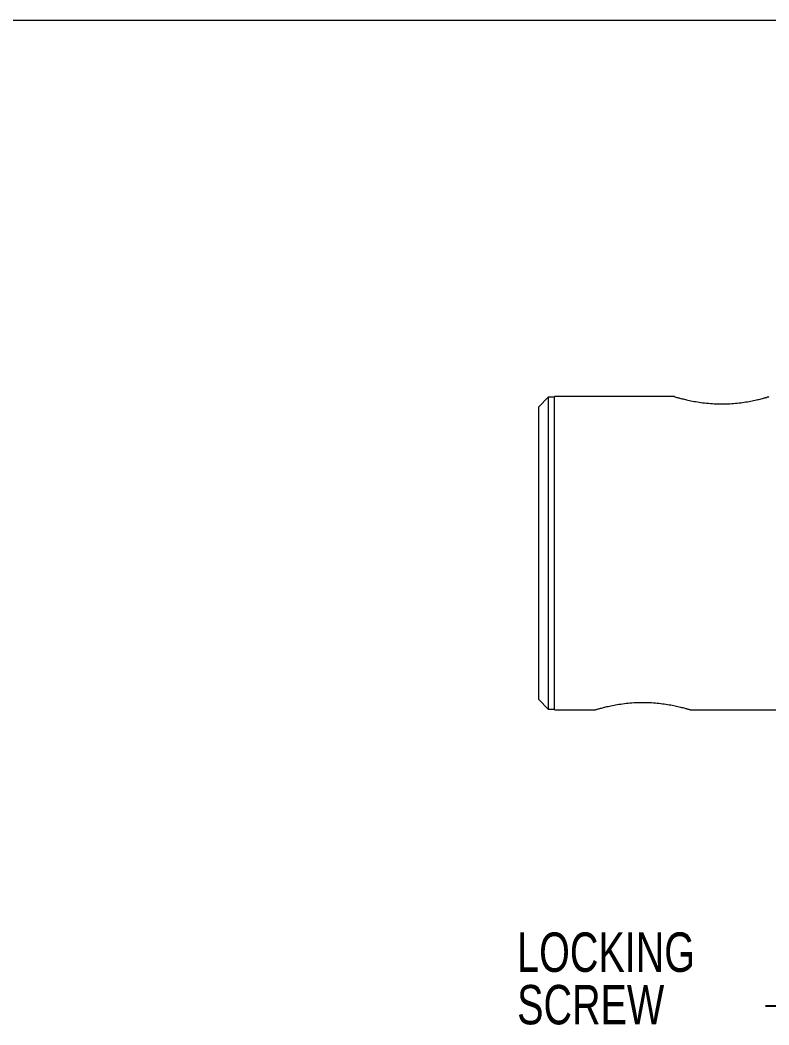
# Model space of a CAD drawing. Header units: inches. Extents: x 0.1 to 10.9, y 0 to 8.5.
# Drawn here: x 2.562 to 4.146, y 6.324 to 8.451 of the extents above; entities that cross this region are included whole.
import ezdxf

# ---------------------------------------------------------------- set-up
doc = ezdxf.new("R2010")
doc.units = ezdxf.units.IN
doc.header["$MEASUREMENT"] = 0
doc.styles.add('SLDTEXTSTYLE0', font='TXT', dxfattribs={"width": 0.75})
doc.dimstyles.new('SLDDIMSTYLE5', dxfattribs={"dimtxt": 0, "dimasz": 0.125, "dimexe": 0, "dimexo": 0.0625, "dimgap": 0, "dimtad": 0, "dimtih": 1, "dimtoh": 1, "dimdec": 0, "dimrnd": 1e-09, "dimzin": 0, "dimdsep": 46, "dimtxsty": 'Standard', "dimsah": 1, "dimcen": 0.09, "dimadec": 0, "dimazin": 0, "dimtfac": 0.125, "dimtdec": 0, "dimtofl": 0, "dimtmove": 0, "dimatfit": 3, "dimfxl": 1, "dimfrac": 2, "dimtolj": 1, "dimtzin": 0, "dimarcsym": 0})

# ---------------------------------------------------------------- blocks, each defined once
blk = doc.blocks.new('SW_NOTE_6')
at = {"color": 0, "linetype": 'Continuous', "lineweight": 0, "char_height": 0.08333, "attachment_point": 1, "style": 'SLDTEXTSTYLE0'}
for s, insert in [('LOCKING', (-0.5253, 0.1557)), ('SCREW', (-0.5253, 0.0446))]:
    blk.add_mtext(s, dxfattribs=dict(at, insert=insert))

msp = doc.modelspace()

# ---------------------------------------------------------------- linework, layer by layer
at = {"color": 7, "linetype": 'Continuous', "lineweight": 0}
for p, q in [((0.062179, 8.450606), (10.944457, 8.450606)), ((3.679565, 7.652359), (3.659565, 7.632359)), ((3.692898, 7.652359), (3.679565, 7.652359)), ((3.679565, 7.652359), (3.679565, 6.992359)), ((3.946231, 7.653693), (3.692898, 7.653693)), ((3.692898, 6.991026), (3.692898, 7.653693)), ((3.659565, 7.632288), (3.659636, 7.632359)), ((3.659565, 7.012431), (3.659565, 7.632288)), ((3.659636, 7.632359), (3.659619, 7.632359)), ((3.659636, 7.012359), (3.659565, 7.012431)), ((3.659565, 7.012359), (3.679565, 6.992359)), ((3.659619, 7.012359), (3.659636, 7.012359)), ((3.679565, 6.992359), (3.692898, 6.992359)), ((3.692898, 6.991026), (3.779665, 6.991026)), ((3.979565, 6.991026), (4.192898, 6.991026))]:
    msp.add_line(p, q, dxfattribs=at)
for points, knots in [([(3.946231, 7.653693), (3.946486, 7.653615), (3.947002, 7.653459), (3.951142, 7.652231), (3.95766, 7.650397), (3.966554, 7.648087), (3.977743, 7.645508), (3.990921, 7.642947), (4.005948, 7.640672), (4.022039, 7.639023), (4.038879, 7.638179), (4.055428, 7.638233), (4.071641, 7.639134), (4.086865, 7.640732), (4.101171, 7.64289), (4.114123, 7.645382), (4.1255, 7.647984), (4.134751, 7.650381), (4.141514, 7.652286), (4.145572, 7.653493), (4.145954, 7.653609), (4.146131, 7.653662)], [0, 0, 0, 0, 0.051308933, 0.10414583, 0.155444043, 0.208159379, 0.260805, 0.314908227, 0.368674788, 0.424086533, 0.476301787, 0.530148604, 0.580522948, 0.632323351, 0.683443039, 0.735929256, 0.789171881, 0.843933613, 0.897466184, 0.952665826, 1, 1, 1, 1]), ([(3.779665, 6.991056), (3.779632, 6.991046), (3.779188, 6.990913), (3.780889, 6.991427), (3.784902, 6.99261), (3.79159, 6.994484), (3.800617, 6.996809), (3.811868, 6.999379), (3.825254, 7.001945), (3.840257, 7.004168), (3.856584, 7.005787), (3.873224, 7.006562), (3.889968, 7.006446), (3.905944, 7.005506), (3.921241, 7.00385), (3.935384, 7.001676), (3.948301, 6.999157), (3.959489, 6.996572), (3.968659, 6.994182), (3.975001, 6.992386), (3.978863, 6.991239), (3.979329, 6.991098), (3.979565, 6.991026)], [0, 0, 0, 0, 0.00426443, 0.05742992, 0.10790972, 0.15979167, 0.21147803, 0.26455997, 0.31809633, 0.37319464, 0.42641166, 0.48130709, 0.53231274, 0.58483972, 0.63526917, 0.68706302, 0.73935368, 0.79307375, 0.84683829, 0.90222354, 0.95048393, 1, 1, 1, 1])]:
    msp.add_open_spline(points, degree=3, knots=knots, dxfattribs=at)

# ---------------------------------------------------------------- block references
msp.add_blockref('SW_NOTE_6', (4.138962, 6.363788), dxfattribs=at)

# ---------------------------------------------------------------- leaders
msp.add_leader([(4.914863, 7.113026), (4.752323, 6.363788), (4.138962, 6.363788)], dimstyle='SLDDIMSTYLE5', dxfattribs=at)

doc.saveas('drawing.dxf')
